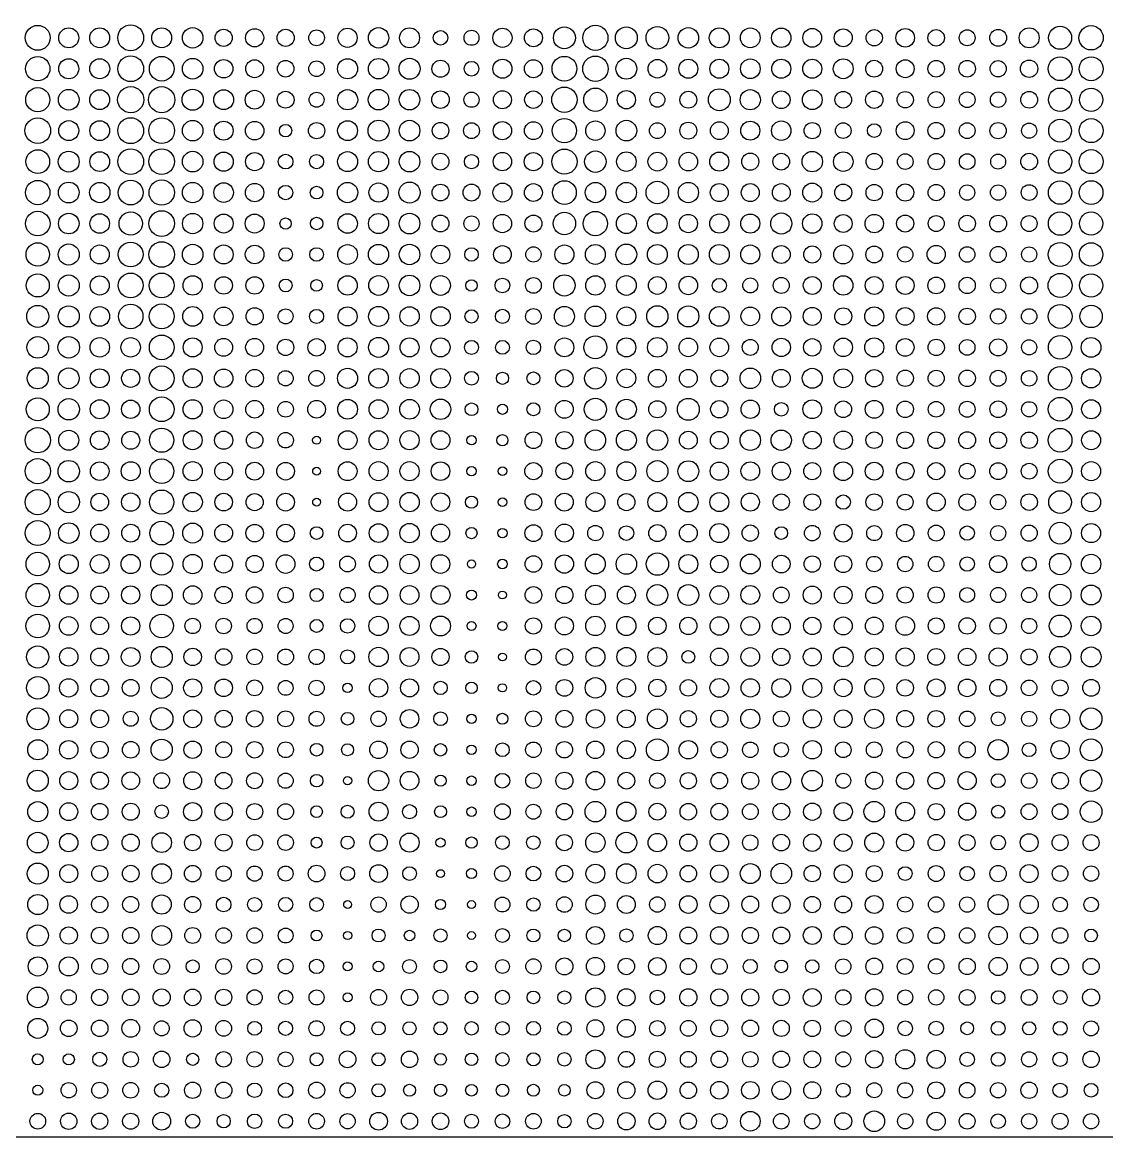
# Model space of a CAD drawing. Header units: millimetres. Extents: x 0 to 15650, y 0 to 8040.
# Drawn here: x 11710 to 13652, y 0 to 1996 of the extents above; entities that cross this region are included whole.
import ezdxf

# ---------------------------------------------------------------- set-up
doc = ezdxf.new("R2010")
doc.units = ezdxf.units.MM
doc.layers.add('Default', color=7, linetype='Continuous', true_color=0x000000)

msp = doc.modelspace()

# ---------------------------------------------------------------- linework, layer by layer
at = {"layer": 'Default', "color": 0}
msp.add_line((0, 0), (15650, 0), dxfattribs=at)
msp.add_lwpolyline([(0, 8040), (0, 0), (15650, 0), (15650, 8040)], close=True, dxfattribs=at)
for centre, radius in [((11737.5, 1968.4), 22.3), ((11793, 1968.4), 17.9), ((11848.5, 1968.4), 17.8), ((11904, 1968.4), 23.2), ((11959.5, 1968.4), 17.8), ((12015, 1968.4), 18.3), ((12070.5, 1968.4), 15.4), ((12126, 1968.4), 16.2), ((12181.5, 1968.4), 15.4), ((12237, 1968.4), 14.1), ((12292.5, 1968.4), 17.2), ((12348, 1968.4), 18.3), ((12403.5, 1968.4), 17.9), ((12459, 1968.4), 13), ((12514.5, 1968.4), 13.4), ((12569.9, 1968.4), 17.2), ((12625.4, 1968.4), 16.1), ((12680.9, 1968.4), 19.6), ((12736.4, 1968.4), 22.5), ((12791.9, 1968.4), 19.6), ((12847.4, 1968.4), 20.3), ((12902.9, 1968.4), 18.3), ((12958.4, 1968.4), 17.9), ((13013.9, 1968.4), 17.7), ((13069.4, 1968.4), 17.4), ((13124.9, 1968.4), 16.8), ((13180.4, 1968.4), 16.1), ((13235.9, 1968.4), 14.6), ((13291.4, 1968.4), 16.6), ((13346.9, 1968.4), 14.7), ((13402.4, 1968.4), 14.3), ((13457.9, 1968.4), 15.1), ((13513.4, 1968.4), 17.9), ((13568.9, 1968.4), 20.6), ((13624.4, 1968.4), 21.8), ((11737.5, 1913), 21.8), ((11793, 1913), 18), ((11848.5, 1913), 17.9), ((11904, 1913), 23.1), ((11959.5, 1913), 22.1), ((12015, 1913), 18.5), ((12070.5, 1913), 16.5), ((12126, 1913), 16), ((12181.5, 1913), 14.8), ((12237, 1913), 14.1), ((12292.5, 1913), 18), ((12348, 1913), 18.3), ((12403.5, 1913), 18.8), ((12459, 1913), 15.3), ((12514.5, 1913), 13.2), ((12569.9, 1913), 17.1), ((12625.4, 1913), 16.1), ((12680.9, 1913), 22.2), ((12736.4, 1913), 22.7), ((12791.9, 1913), 18.7), ((12847.4, 1913), 16.7), ((12902.9, 1913), 17), ((12958.4, 1913), 17), ((13013.9, 1913), 17.6), ((13069.4, 1913), 17.1), ((13124.9, 1913), 17), ((13180.4, 1913), 17.8), ((13235.9, 1913), 15.1), ((13291.4, 1913), 16), ((13346.9, 1913), 14.8), ((13402.4, 1913), 14.9), ((13457.9, 1913), 14.5), ((13513.4, 1913), 15.6), ((13568.9, 1913), 21.3), ((13624.4, 1913), 21.4), ((11737.5, 1857.5), 21.6), ((11904, 1857.5), 23.4), ((11959.5, 1857.5), 23.4), ((12015, 1857.5), 18.9), ((12680.9, 1857.5), 22.7), ((12736.4, 1857.5), 20.9), ((12958.4, 1857.5), 19.6), ((13568.9, 1857.5), 20.9), ((13624.4, 1857.5), 20.8), ((11793, 1857.5), 18.5), ((11848.5, 1857.5), 17.8), ((12070.5, 1857.5), 17.8), ((12126, 1857.5), 16.9), ((12181.5, 1857.5), 15.1), ((12237, 1857.5), 13.4), ((12292.5, 1857.5), 18.1), ((12348, 1857.5), 18.4), ((12403.5, 1857.5), 18.3), ((12459, 1857.5), 15.7), ((12514.5, 1857.5), 13.6), ((12569.9, 1857.5), 16.1), ((12625.4, 1857.5), 15.7), ((12791.9, 1857.5), 16.4), ((12847.4, 1857.5), 13.4), ((12902.9, 1857.5), 15.1), ((13013.9, 1857.5), 18.1), ((13069.4, 1857.5), 15.8), ((13124.9, 1857.5), 17.7), ((13180.4, 1857.5), 14.9), ((13235.9, 1857.5), 15.6), ((13291.4, 1857.5), 14.6), ((13346.9, 1857.5), 14.5), ((13402.4, 1857.5), 14.1), ((13457.9, 1857.5), 13.9), ((13513.4, 1857.5), 15), ((11737.5, 1802.1), 23), ((11793, 1802.1), 17.9), ((11848.5, 1802.1), 17.7), ((11904, 1802.1), 23.2), ((11959.5, 1802.1), 23.1), ((12015, 1802.1), 18.4), ((12070.5, 1802.1), 17), ((12126, 1802.1), 16.6), ((12237, 1802.1), 14.6), ((12292.5, 1802.1), 17.8), ((12348, 1802.1), 18.8), ((12403.5, 1802.1), 18.5), ((12459, 1802.1), 14.8), ((12569.9, 1802.1), 16.4), ((12625.4, 1802.1), 16), ((12680.9, 1802.1), 21.8), ((12736.4, 1802.1), 17.4), ((12791.9, 1802.1), 18.5), ((12902.9, 1802.1), 15.2), ((12958.4, 1802.1), 15.9), ((13013.9, 1802.1), 17), ((13069.4, 1802.1), 17.4), ((13124.9, 1802.1), 14.6), ((13291.4, 1802.1), 16), ((13346.9, 1802.1), 14.8), ((13457.9, 1802.1), 14.6), ((13568.9, 1802.1), 20.5), ((13624.4, 1802.1), 21.5), ((12181.5, 1802.1), 11.1), ((12514.5, 1802.1), 14.3), ((12847.4, 1802.1), 14.2), ((13180.4, 1802.1), 14), ((13235.9, 1802.1), 12.3), ((13402.4, 1802.1), 14.1), ((13513.4, 1802.1), 13.5), ((11737.5, 1746.6), 21.3), ((11793, 1746.6), 18.7), ((11848.5, 1746.6), 17.7), ((11904, 1746.6), 23.1), ((11959.5, 1746.6), 23), ((12015, 1746.6), 18.5), ((12070.5, 1746.6), 17.2), ((12126, 1746.6), 16.2), ((12181.5, 1746.6), 13.1), ((12237, 1746.6), 12.6), ((12292.5, 1746.6), 17.9), ((12348, 1746.6), 18.1), ((12403.5, 1746.6), 18.4), ((12459, 1746.6), 15.1), ((12514.5, 1746.6), 12.8), ((12569.9, 1746.6), 16.5), ((12625.4, 1746.6), 16.4), ((12680.9, 1746.6), 22.6), ((12736.4, 1746.6), 19.2), ((12791.9, 1746.6), 17.5), ((12847.4, 1746.6), 16.8), ((12902.9, 1746.6), 16.7), ((12958.4, 1746.6), 17.1), ((13013.9, 1746.6), 15.3), ((13069.4, 1746.6), 15), ((13124.9, 1746.6), 18.3), ((13180.4, 1746.6), 17.5), ((13235.9, 1746.6), 14.6), ((13291.4, 1746.6), 14), ((13346.9, 1746.6), 14.6), ((13402.4, 1746.6), 14), ((13457.9, 1746.6), 13.4), ((13513.4, 1746.6), 15), ((13568.9, 1746.6), 20.9), ((13624.4, 1746.6), 21.5), ((11737.5, 1691.2), 21.8), ((11793, 1691.2), 18.6), ((11848.5, 1691.2), 18.2), ((11904, 1691.2), 22.2), ((11959.5, 1691.2), 22.7), ((12015, 1691.2), 18.3), ((12070.5, 1691.2), 17.5), ((12126, 1691.2), 16.5), ((12181.5, 1691.2), 12.9), ((12237, 1691.2), 11.4), ((12292.5, 1691.2), 18.2), ((12348, 1691.2), 17.2), ((12403.5, 1691.2), 18.9), ((12459, 1691.2), 15), ((12514.5, 1691.2), 15.2), ((12569.9, 1691.2), 17), ((12625.4, 1691.2), 16), ((12680.9, 1691.2), 21.3), ((12736.4, 1691.2), 18.2), ((12791.9, 1691.2), 18.2), ((12847.4, 1691.2), 20.2), ((12902.9, 1691.2), 18.2), ((12958.4, 1691.2), 16.1), ((13013.9, 1691.2), 16.1), ((13069.4, 1691.2), 16), ((13124.9, 1691.2), 17), ((13180.4, 1691.2), 15.1), ((13235.9, 1691.2), 14.7), ((13291.4, 1691.2), 15.4), ((13346.9, 1691.2), 14.6), ((13402.4, 1691.2), 13.7), ((13457.9, 1691.2), 13.7), ((13513.4, 1691.2), 14.1), ((13568.9, 1691.2), 21), ((13624.4, 1691.2), 21.3), ((11737.5, 1635.7), 22), ((11959.5, 1635.7), 23), ((12736.4, 1635.7), 21.8), ((11793, 1635.7), 18.4), ((11848.5, 1635.7), 17.5), ((11904, 1635.7), 20.9), ((12015, 1635.7), 18.2), ((12070.5, 1635.7), 17), ((12126, 1635.7), 17), ((12181.5, 1635.7), 10.1), ((12237, 1635.7), 11.2), ((12292.5, 1635.7), 17.5), ((12348, 1635.7), 18), ((12403.5, 1635.7), 18.5), ((12459, 1635.7), 15.1), ((12514.5, 1635.7), 13.6), ((12569.9, 1635.7), 16.4), ((12625.4, 1635.7), 15.2), ((12680.9, 1635.7), 20.1), ((12791.9, 1635.7), 17.9), ((12847.4, 1635.7), 17.5), ((12902.9, 1635.7), 16.4), ((12958.4, 1635.7), 17.2), ((13013.9, 1635.7), 17.1), ((13069.4, 1635.7), 18.9), ((13124.9, 1635.7), 17.4), ((13180.4, 1635.7), 16), ((13235.9, 1635.7), 16.5), ((13291.4, 1635.7), 15.3), ((13346.9, 1635.7), 14.3), ((13402.4, 1635.7), 14.8), ((13457.9, 1635.7), 15), ((13513.4, 1635.7), 14.3), ((13568.9, 1635.7), 21), ((13624.4, 1635.7), 20.8), ((11737.5, 1580.3), 21), ((11793, 1580.3), 18.9), ((11848.5, 1580.3), 17), ((11904, 1580.3), 22.2), ((11959.5, 1580.3), 22.9), ((12015, 1580.3), 18.3), ((12070.5, 1580.3), 17), ((12292.5, 1580.3), 17.7), ((12348, 1580.3), 18.1), ((12403.5, 1580.3), 18.4), ((12680.9, 1580.3), 17), ((12736.4, 1580.3), 17.8), ((12791.9, 1580.3), 18.6), ((12847.4, 1580.3), 17.8), ((12902.9, 1580.3), 17.9), ((12958.4, 1580.3), 17.8), ((13013.9, 1580.3), 17), ((13180.4, 1580.3), 17), ((13568.9, 1580.3), 21.5), ((13624.4, 1580.3), 21), ((12126, 1580.3), 16.7), ((12181.5, 1580.3), 12.2), ((12237, 1580.3), 12.2), ((12459, 1580.3), 16.5), ((12514.5, 1580.3), 12.2), ((12569.9, 1580.3), 15.8), ((12625.4, 1580.3), 13.7), ((13069.4, 1580.3), 16), ((13124.9, 1580.3), 15.3), ((13235.9, 1580.3), 15), ((13291.4, 1580.3), 13.7), ((13346.9, 1580.3), 16.2), ((13402.4, 1580.3), 13.9), ((13457.9, 1580.3), 14.4), ((13513.4, 1580.3), 13.5), ((11737.5, 1524.8), 20.6), ((11793, 1524.8), 18.9), ((11848.5, 1524.8), 17.1), ((11904, 1524.8), 22.2), ((11959.5, 1524.8), 22.2), ((12015, 1524.8), 17.3), ((12070.5, 1524.8), 15.6), ((12126, 1524.8), 15.6), ((12292.5, 1524.8), 17.4), ((12348, 1524.8), 17.7), ((12403.5, 1524.8), 18.4), ((12459, 1524.8), 17.7), ((12569.9, 1524.8), 13.2), ((12625.4, 1524.8), 14.1), ((12680.9, 1524.8), 19.1), ((12736.4, 1524.8), 17.4), ((12791.9, 1524.8), 17.7), ((12847.4, 1524.8), 15.9), ((12902.9, 1524.8), 16.5), ((12958.4, 1524.8), 12.6), ((13013.9, 1524.8), 13.4), ((13069.4, 1524.8), 14.3), ((13124.9, 1524.8), 16), ((13180.4, 1524.8), 17.4), ((13235.9, 1524.8), 16), ((13291.4, 1524.8), 16), ((13346.9, 1524.8), 14.9), ((13402.4, 1524.8), 14.6), ((13457.9, 1524.8), 13.6), ((13513.4, 1524.8), 15.2), ((13568.9, 1524.8), 21.6), ((13624.4, 1524.8), 20.8), ((12181.5, 1524.8), 11.5), ((12237, 1524.8), 10.5), ((12514.5, 1524.8), 10.3), ((11737.5, 1469.4), 19.8), ((11793, 1469.4), 18.9), ((11848.5, 1469.4), 17.6), ((11904, 1469.4), 22), ((11959.5, 1469.4), 22.3), ((12015, 1469.4), 17.7), ((12070.5, 1469.4), 16.8), ((12126, 1469.4), 15.4), ((12181.5, 1469.4), 13.4), ((12237, 1469.4), 12.6), ((12292.5, 1469.4), 17.1), ((12348, 1469.4), 17.9), ((12403.5, 1469.4), 17.3), ((12459, 1469.4), 17.4), ((12514.5, 1469.4), 11.9), ((12569.9, 1469.4), 12.7), ((12625.4, 1469.4), 14), ((12680.9, 1469.4), 18), ((12736.4, 1469.4), 18.4), ((12791.9, 1469.4), 16.9), ((12847.4, 1469.4), 19), ((12902.9, 1469.4), 18.9), ((12958.4, 1469.4), 17.7), ((13013.9, 1469.4), 16.7), ((13069.4, 1469.4), 17), ((13124.9, 1469.4), 16.2), ((13180.4, 1469.4), 15.3), ((13235.9, 1469.4), 17.1), ((13291.4, 1469.4), 15.9), ((13346.9, 1469.4), 15.5), ((13402.4, 1469.4), 14.7), ((13457.9, 1469.4), 13.8), ((13513.4, 1469.4), 13.8), ((13568.9, 1469.4), 21.4), ((13624.4, 1469.4), 20.1), ((11737.5, 1413.9), 19.4), ((11793, 1413.9), 19.3), ((11848.5, 1413.9), 17.4), ((11904, 1413.9), 17.4), ((11959.5, 1413.9), 22.1), ((12015, 1413.9), 17), ((12070.5, 1413.9), 16), ((12126, 1413.9), 16.1), ((12181.5, 1413.9), 14.7), ((12237, 1413.9), 15.6), ((12292.5, 1413.9), 17.1), ((12348, 1413.9), 17.9), ((12403.5, 1413.9), 17), ((12459, 1413.9), 17.1), ((12514.5, 1413.9), 12.6), ((12569.9, 1413.9), 12.4), ((12625.4, 1413.9), 12.9), ((12680.9, 1413.9), 16.9), ((12736.4, 1413.9), 20.5), ((12791.9, 1413.9), 17), ((12847.4, 1413.9), 17.6), ((12902.9, 1413.9), 16.7), ((12958.4, 1413.9), 16.7), ((13013.9, 1413.9), 14.3), ((13069.4, 1413.9), 16.4), ((13124.9, 1413.9), 15.6), ((13180.4, 1413.9), 16.6), ((13235.9, 1413.9), 17.1), ((13291.4, 1413.9), 15.8), ((13346.9, 1413.9), 14.6), ((13402.4, 1413.9), 14), ((13457.9, 1413.9), 15.3), ((13513.4, 1413.9), 13.5), ((13568.9, 1413.9), 21), ((13624.4, 1413.9), 17.7), ((11737.5, 1358.5), 18.9), ((11959.5, 1358.5), 22.2), ((12736.4, 1358.5), 19.3), ((13568.9, 1358.5), 21.1), ((11793, 1358.5), 18.6), ((11848.5, 1358.5), 17), ((11904, 1358.5), 16.2), ((12015, 1358.5), 17.1), ((12070.5, 1358.5), 16.5), ((12126, 1358.5), 15.9), ((12181.5, 1358.5), 13.6), ((12237, 1358.5), 14.1), ((12292.5, 1358.5), 18), ((12348, 1358.5), 17.5), ((12403.5, 1358.5), 17.4), ((12459, 1358.5), 17.6), ((12514.5, 1358.5), 12.3), ((12569.9, 1358.5), 10.9), ((12625.4, 1358.5), 11.6), ((12680.9, 1358.5), 15.7), ((12791.9, 1358.5), 16.8), ((12847.4, 1358.5), 16), ((12902.9, 1358.5), 16), ((12958.4, 1358.5), 15), ((13013.9, 1358.5), 18.4), ((13069.4, 1358.5), 16), ((13124.9, 1358.5), 17.9), ((13180.4, 1358.5), 16.8), ((13235.9, 1358.5), 15.5), ((13291.4, 1358.5), 14.6), ((13346.9, 1358.5), 14.4), ((13402.4, 1358.5), 14.7), ((13457.9, 1358.5), 14.3), ((13513.4, 1358.5), 13.9), ((13624.4, 1358.5), 17.2), ((11737.5, 1303), 20.6), ((11793, 1303), 19.1), ((11848.5, 1303), 17), ((11904, 1303), 16.4), ((11959.5, 1303), 22.1), ((12015, 1303), 17.2), ((12070.5, 1303), 16.7), ((12126, 1303), 15.8), ((12237, 1303), 15.8), ((12292.5, 1303), 17.7), ((12348, 1303), 17), ((12403.5, 1303), 17.6), ((12459, 1303), 18.3), ((12680.9, 1303), 16), ((12736.4, 1303), 19.9), ((12791.9, 1303), 18), ((12847.4, 1303), 15.3), ((12902.9, 1303), 19.6), ((12958.4, 1303), 15.5), ((13013.9, 1303), 16.5), ((13124.9, 1303), 16.8), ((13180.4, 1303), 14.9), ((13235.9, 1303), 16), ((13291.4, 1303), 14.8), ((13457.9, 1303), 14.9), ((13568.9, 1303), 21.3), ((13624.4, 1303), 17), ((12181.5, 1303), 14.1), ((12514.5, 1303), 11.4), ((12569.9, 1303), 9.12), ((12625.4, 1303), 11.7), ((13069.4, 1303), 12.2), ((13346.9, 1303), 14.1), ((13402.4, 1303), 14.3), ((13513.4, 1303), 13.6), ((11737.5, 1247.6), 22.7), ((11793, 1247.6), 17.9), ((11848.5, 1247.6), 16.7), ((11904, 1247.6), 16.1), ((11959.5, 1247.6), 21.7), ((12015, 1247.6), 17), ((12070.5, 1247.6), 16.3), ((12126, 1247.6), 14.8), ((12181.5, 1247.6), 13.9), ((12292.5, 1247.6), 16.9), ((12348, 1247.6), 17), ((12403.5, 1247.6), 17.2), ((12459, 1247.6), 16.9), ((12625.4, 1247.6), 15), ((12680.9, 1247.6), 15.6), ((12736.4, 1247.6), 18.4), ((12791.9, 1247.6), 17.9), ((12847.4, 1247.6), 18.5), ((12902.9, 1247.6), 16), ((12958.4, 1247.6), 15.9), ((13013.9, 1247.6), 18.3), ((13069.4, 1247.6), 18.2), ((13124.9, 1247.6), 16), ((13180.4, 1247.6), 16.4), ((13235.9, 1247.6), 14.8), ((13291.4, 1247.6), 14.9), ((13346.9, 1247.6), 14.9), ((13402.4, 1247.6), 15.2), ((13457.9, 1247.6), 15), ((13513.4, 1247.6), 14.7), ((13568.9, 1247.6), 21.2), ((13624.4, 1247.6), 17), ((12237, 1247.6), 7.14), ((12514.5, 1247.6), 8.41), ((12569.9, 1247.6), 9.96), ((11737.5, 1192.1), 22.6), ((11793, 1192.1), 19.2), ((11848.5, 1192.1), 16.7), ((11904, 1192.1), 17), ((11959.5, 1192.1), 21.9), ((12015, 1192.1), 17.2), ((12070.5, 1192.1), 16), ((12126, 1192.1), 16), ((12181.5, 1192.1), 15.8), ((12237, 1192.1), 7), ((12292.5, 1192.1), 16.9), ((12348, 1192.1), 17.1), ((12403.5, 1192.1), 17.2), ((12459, 1192.1), 16.7), ((12514.5, 1192.1), 8.55), ((12569.9, 1192.1), 7.85), ((12625.4, 1192.1), 15.4), ((12680.9, 1192.1), 15.1), ((12736.4, 1192.1), 17.2), ((12791.9, 1192.1), 17), ((12847.4, 1192.1), 18.9), ((12902.9, 1192.1), 18.6), ((12958.4, 1192.1), 16.3), ((13013.9, 1192.1), 16.7), ((13069.4, 1192.1), 16.3), ((13124.9, 1192.1), 15.3), ((13180.4, 1192.1), 16.8), ((13235.9, 1192.1), 16), ((13291.4, 1192.1), 15.8), ((13346.9, 1192.1), 15.3), ((13402.4, 1192.1), 14.1), ((13457.9, 1192.1), 15.1), ((13513.4, 1192.1), 14.1), ((13568.9, 1192.1), 21.3), ((13624.4, 1192.1), 17.1), ((11737.5, 1136.7), 22.5), ((11959.5, 1136.7), 21.7), ((11793, 1136.7), 19), ((11848.5, 1136.7), 15.8), ((11904, 1136.7), 16.4), ((12015, 1136.7), 17.4), ((12070.5, 1136.7), 15.8), ((12126, 1136.7), 15.3), ((12181.5, 1136.7), 15.9), ((12237, 1136.7), 7), ((12292.5, 1136.7), 16.2), ((12348, 1136.7), 16.9), ((12403.5, 1136.7), 17.4), ((12459, 1136.7), 16.5), ((12514.5, 1136.7), 10.8), ((12569.9, 1136.7), 7.78), ((12625.4, 1136.7), 14.9), ((12680.9, 1136.7), 16), ((12736.4, 1136.7), 17), ((12791.9, 1136.7), 15.3), ((12847.4, 1136.7), 17), ((12902.9, 1136.7), 17.5), ((12958.4, 1136.7), 17), ((13013.9, 1136.7), 16.2), ((13069.4, 1136.7), 14.6), ((13124.9, 1136.7), 14.8), ((13180.4, 1136.7), 12.9), ((13235.9, 1136.7), 14.8), ((13291.4, 1136.7), 14.2), ((13346.9, 1136.7), 16.2), ((13402.4, 1136.7), 14.8), ((13457.9, 1136.7), 13.7), ((13513.4, 1136.7), 14.8), ((13568.9, 1136.7), 20.4), ((13624.4, 1136.7), 17.1), ((11737.5, 1081.2), 22.3), ((11793, 1081.2), 18.4), ((11959.5, 1081.2), 21.2), ((12015, 1081.2), 17.9), ((12348, 1081.2), 16.7), ((12403.5, 1081.2), 17.3), ((12958.4, 1081.2), 17.1), ((13568.9, 1081.2), 19.6), ((13624.4, 1081.2), 17.1), ((11848.5, 1081.2), 16.1), ((11904, 1081.2), 16), ((12070.5, 1081.2), 15.9), ((12126, 1081.2), 15.7), ((12181.5, 1081.2), 15.8), ((12237, 1081.2), 11.4), ((12292.5, 1081.2), 15.8), ((12459, 1081.2), 16.2), ((12514.5, 1081.2), 9.96), ((12569.9, 1081.2), 8.48), ((12625.4, 1081.2), 15.1), ((12680.9, 1081.2), 16.2), ((12736.4, 1081.2), 13.8), ((12791.9, 1081.2), 13.1), ((12847.4, 1081.2), 15.3), ((12902.9, 1081.2), 15.9), ((13013.9, 1081.2), 14.6), ((13069.4, 1081.2), 11.4), ((13124.9, 1081.2), 13.9), ((13180.4, 1081.2), 16), ((13235.9, 1081.2), 13.5), ((13291.4, 1081.2), 15.6), ((13346.9, 1081.2), 14.3), ((13402.4, 1081.2), 12.9), ((13457.9, 1081.2), 13.6), ((13513.4, 1081.2), 14.5), ((11737.5, 1025.8), 21), ((11793, 1025.8), 17.1), ((11848.5, 1025.8), 16.9), ((11904, 1025.8), 17.2), ((11959.5, 1025.8), 19.7), ((12015, 1025.8), 17.3), ((12070.5, 1025.8), 16.1), ((12126, 1025.8), 15.4), ((12181.5, 1025.8), 16.7), ((12237, 1025.8), 12.5), ((12292.5, 1025.8), 14.1), ((12348, 1025.8), 16.3), ((12403.5, 1025.8), 17.4), ((12459, 1025.8), 16.7), ((12625.4, 1025.8), 14.8), ((12680.9, 1025.8), 16.4), ((12736.4, 1025.8), 17.8), ((12791.9, 1025.8), 18.3), ((12847.4, 1025.8), 20.1), ((12902.9, 1025.8), 17), ((12958.4, 1025.8), 15.6), ((13013.9, 1025.8), 17.8), ((13069.4, 1025.8), 15.8), ((13124.9, 1025.8), 14.6), ((13180.4, 1025.8), 15.3), ((13235.9, 1025.8), 13.8), ((13291.4, 1025.8), 13.7), ((13346.9, 1025.8), 13.8), ((13402.4, 1025.8), 12.9), ((13457.9, 1025.8), 15.3), ((13513.4, 1025.8), 12.9), ((13568.9, 1025.8), 19.1), ((13624.4, 1025.8), 17.4), ((12514.5, 1025.8), 7.28), ((12569.9, 1025.8), 8.62), ((11737.5, 970.3), 20.9), ((11793, 970.3), 16.5), ((11848.5, 970.3), 15.9), ((11904, 970.3), 16.3), ((11959.5, 970.3), 18.9), ((12015, 970.3), 16.6), ((12070.5, 970.3), 15.5), ((12126, 970.3), 14.9), ((12181.5, 970.3), 13.8), ((12237, 970.3), 11.8), ((12292.5, 970.3), 13.6), ((12348, 970.3), 16.5), ((12403.5, 970.3), 16.8), ((12459, 970.3), 17), ((12514.5, 970.3), 8.98), ((12625.4, 970.3), 15), ((12680.9, 970.3), 15.4), ((12736.4, 970.3), 17.6), ((12791.9, 970.3), 16.1), ((12847.4, 970.3), 18.6), ((12902.9, 970.3), 18.7), ((12958.4, 970.3), 16.7), ((13013.9, 970.3), 16.9), ((13069.4, 970.3), 14.1), ((13124.9, 970.3), 16.1), ((13180.4, 970.3), 15.8), ((13235.9, 970.3), 15.3), ((13291.4, 970.3), 14.5), ((13346.9, 970.3), 14.5), ((13402.4, 970.3), 13.3), ((13457.9, 970.3), 13.5), ((13513.4, 970.3), 13.5), ((13568.9, 970.3), 19.3), ((13624.4, 970.3), 17.8), ((12569.9, 970.3), 7.07), ((11737.5, 914.9), 21.1), ((11793, 914.9), 16.7), ((11848.5, 914.9), 15.8), ((11904, 914.9), 16.3), ((11959.5, 914.9), 21), ((12015, 914.9), 13.8), ((12070.5, 914.9), 13.9), ((12126, 914.9), 13.6), ((12181.5, 914.9), 13.5), ((12237, 914.9), 11.6), ((12292.5, 914.9), 12.9), ((12348, 914.9), 17.3), ((12403.5, 914.9), 17.1), ((12459, 914.9), 17.8), ((12514.5, 914.9), 8.06), ((12569.9, 914.9), 8.06), ((12625.4, 914.9), 14.5), ((12680.9, 914.9), 16.1), ((12736.4, 914.9), 17.4), ((12791.9, 914.9), 17.2), ((12847.4, 914.9), 15.6), ((12902.9, 914.9), 15.5), ((12958.4, 914.9), 16.6), ((13013.9, 914.9), 16.7), ((13069.4, 914.9), 16.2), ((13124.9, 914.9), 15.5), ((13180.4, 914.9), 16.1), ((13235.9, 914.9), 15.8), ((13291.4, 914.9), 16.7), ((13346.9, 914.9), 14.3), ((13402.4, 914.9), 14.7), ((13457.9, 914.9), 14.6), ((13513.4, 914.9), 13.6), ((13568.9, 914.9), 19.6), ((13624.4, 914.9), 17.5), ((11737.5, 859.4), 19.9), ((13568.9, 859.4), 18.9), ((11793, 859.4), 16.5), ((11848.5, 859.4), 16), ((11904, 859.4), 16.9), ((11959.5, 859.4), 18.9), ((12015, 859.4), 15.6), ((12070.5, 859.4), 14.8), ((12126, 859.4), 14), ((12181.5, 859.4), 14.2), ((12237, 859.4), 13.8), ((12292.5, 859.4), 12.5), ((12348, 859.4), 17.3), ((12403.5, 859.4), 16.9), ((12459, 859.4), 15.4), ((12514.5, 859.4), 11.2), ((12569.9, 859.4), 7), ((12625.4, 859.4), 14.2), ((12680.9, 859.4), 14.9), ((12736.4, 859.4), 17), ((12791.9, 859.4), 17), ((12847.4, 859.4), 16.9), ((12902.9, 859.4), 11.4), ((12958.4, 859.4), 15.8), ((13013.9, 859.4), 16.7), ((13069.4, 859.4), 15.5), ((13124.9, 859.4), 16), ((13180.4, 859.4), 17.7), ((13235.9, 859.4), 16.2), ((13291.4, 859.4), 16.3), ((13346.9, 859.4), 15), ((13402.4, 859.4), 15.6), ((13457.9, 859.4), 16.3), ((13513.4, 859.4), 14.3), ((13624.4, 859.4), 17.8), ((11737.5, 804), 20.1), ((11793, 804), 16.4), ((11848.5, 804), 16), ((11904, 804), 15), ((11959.5, 804), 18.9), ((12015, 804), 16.2), ((12070.5, 804), 15.7), ((12348, 804), 16.5), ((12403.5, 804), 16.1), ((12680.9, 804), 14.9), ((12736.4, 804), 18.3), ((12791.9, 804), 16.5), ((12847.4, 804), 15.5), ((12902.9, 804), 14.8), ((12958.4, 804), 16.8), ((13013.9, 804), 16.4), ((13069.4, 804), 16.8), ((13124.9, 804), 17), ((13180.4, 804), 15.8), ((13235.9, 804), 17), ((13291.4, 804), 14.8), ((13346.9, 804), 15.9), ((13402.4, 804), 15.8), ((13457.9, 804), 15), ((13624.4, 804), 15), ((12126, 804), 14.1), ((12181.5, 804), 13.3), ((12237, 804), 13.7), ((12292.5, 804), 8.48), ((12459, 804), 12), ((12514.5, 804), 10.2), ((12569.9, 804), 7.35), ((12625.4, 804), 13), ((13513.4, 804), 14), ((13568.9, 804), 14.3), ((11737.5, 748.6), 19.6), ((11793, 748.6), 16.2), ((11848.5, 748.6), 15.9), ((11904, 748.6), 13.4), ((11959.5, 748.6), 20.1), ((12015, 748.6), 16), ((12070.5, 748.6), 15.3), ((12126, 748.6), 14.8), ((12181.5, 748.6), 14.2), ((12237, 748.6), 13.5), ((12292.5, 748.6), 11.3), ((12348, 748.6), 13.8), ((12403.5, 748.6), 16.6), ((12459, 748.6), 12.2), ((12625.4, 748.6), 14.2), ((12680.9, 748.6), 15.2), ((12736.4, 748.6), 16.5), ((12791.9, 748.6), 16), ((12847.4, 748.6), 17.7), ((12902.9, 748.6), 14.6), ((12958.4, 748.6), 15.4), ((13013.9, 748.6), 17.1), ((13069.4, 748.6), 14.2), ((13124.9, 748.6), 16.3), ((13180.4, 748.6), 15.8), ((13235.9, 748.6), 17.2), ((13291.4, 748.6), 15), ((13346.9, 748.6), 14.8), ((13402.4, 748.6), 13.9), ((13457.9, 748.6), 12.5), ((13513.4, 748.6), 13.6), ((13568.9, 748.6), 17.1), ((13624.4, 748.6), 19.5), ((12514.5, 748.6), 8.2), ((12569.9, 748.6), 9.82), ((11737.5, 693.1), 18), ((11793, 693.1), 16.5), ((11848.5, 693.1), 15.4), ((11904, 693.1), 14.9), ((11959.5, 693.1), 19), ((12015, 693.1), 15.6), ((12070.5, 693.1), 14.3), ((12126, 693.1), 14.8), ((12181.5, 693.1), 14.1), ((12237, 693.1), 11.3), ((12292.5, 693.1), 10.8), ((12348, 693.1), 15.7), ((12403.5, 693.1), 15.5), ((12459, 693.1), 11.2), ((12514.5, 693.1), 8.55), ((12569.9, 693.1), 12.2), ((12625.4, 693.1), 13.9), ((12680.9, 693.1), 14.7), ((12736.4, 693.1), 15.7), ((12791.9, 693.1), 16.1), ((12847.4, 693.1), 19.6), ((12902.9, 693.1), 16.5), ((12958.4, 693.1), 14.6), ((13013.9, 693.1), 13.9), ((13069.4, 693.1), 13), ((13124.9, 693.1), 16.5), ((13180.4, 693.1), 14.1), ((13235.9, 693.1), 14.1), ((13291.4, 693.1), 14.6), ((13346.9, 693.1), 14.6), ((13402.4, 693.1), 14.6), ((13457.9, 693.1), 18.2), ((13513.4, 693.1), 12.2), ((13568.9, 693.1), 16.4), ((13624.4, 693.1), 19.6), ((11737.5, 637.7), 18.9), ((11793, 637.7), 16.2), ((11848.5, 637.7), 15.5), ((11904, 637.7), 15.8), ((11959.5, 637.7), 14.2), ((12015, 637.7), 16.1), ((12070.5, 637.7), 14.9), ((12126, 637.7), 14.3), ((12181.5, 637.7), 13.6), ((12237, 637.7), 11.2), ((12292.5, 637.7), 7.49), ((12348, 637.7), 18.2), ((12403.5, 637.7), 16.7), ((12459, 637.7), 10), ((12514.5, 637.7), 8.48), ((12569.9, 637.7), 13.2), ((12625.4, 637.7), 13.8), ((12680.9, 637.7), 15.3), ((12736.4, 637.7), 16.6), ((12791.9, 637.7), 15), ((12847.4, 637.7), 13.8), ((12902.9, 637.7), 14.6), ((12958.4, 637.7), 14.7), ((13013.9, 637.7), 15.3), ((13069.4, 637.7), 16.6), ((13124.9, 637.7), 18.4), ((13180.4, 637.7), 13.4), ((13235.9, 637.7), 15.4), ((13291.4, 637.7), 15.3), ((13346.9, 637.7), 14.8), ((13402.4, 637.7), 16.2), ((13457.9, 637.7), 12.4), ((13513.4, 637.7), 13.8), ((13568.9, 637.7), 14.9), ((13624.4, 637.7), 19.2), ((11737.5, 582.2), 18), ((12348, 582.2), 17), ((12736.4, 582.2), 18.4), ((12791.9, 582.2), 17.2), ((13235.9, 582.2), 18.4), ((13291.4, 582.2), 16.9), ((13624.4, 582.2), 19.4), ((11793, 582.2), 16), ((11848.5, 582.2), 14.8), ((11904, 582.2), 15.2), ((11959.5, 582.2), 12.1), ((12015, 582.2), 16.4), ((12070.5, 582.2), 15.7), ((12126, 582.2), 14.5), ((12181.5, 582.2), 14.2), ((12237, 582.2), 10.5), ((12292.5, 582.2), 11.7), ((12403.5, 582.2), 12.7), ((12459, 582.2), 10.7), ((12514.5, 582.2), 8.41), ((12569.9, 582.2), 14.1), ((12625.4, 582.2), 13.4), ((12680.9, 582.2), 14.7), ((12847.4, 582.2), 15), ((12902.9, 582.2), 14.9), ((12958.4, 582.2), 15), ((13013.9, 582.2), 14.1), ((13069.4, 582.2), 15.1), ((13124.9, 582.2), 15.5), ((13180.4, 582.2), 16.3), ((13346.9, 582.2), 14.6), ((13402.4, 582.2), 15.3), ((13457.9, 582.2), 11.7), ((13513.4, 582.2), 14.3), ((13568.9, 582.2), 14.1), ((11737.5, 526.8), 18.6), ((11793, 526.8), 16.4), ((11848.5, 526.8), 14.6), ((11904, 526.8), 15.4), ((11959.5, 526.8), 17.6), ((12015, 526.8), 14.6), ((12070.5, 526.8), 15.1), ((12126, 526.8), 14.1), ((12181.5, 526.8), 14), ((12348, 526.8), 15.5), ((12403.5, 526.8), 17.1), ((12569.9, 526.8), 12.3), ((12680.9, 526.8), 14.5), ((12736.4, 526.8), 17.4), ((12791.9, 526.8), 18.6), ((12847.4, 526.8), 16.5), ((12902.9, 526.8), 15.4), ((12958.4, 526.8), 16.5), ((13013.9, 526.8), 13.8), ((13069.4, 526.8), 14.9), ((13124.9, 526.8), 15.7), ((13180.4, 526.8), 15.7), ((13235.9, 526.8), 17), ((13291.4, 526.8), 15.3), ((13346.9, 526.8), 14.6), ((13402.4, 526.8), 14.3), ((13457.9, 526.8), 13.2), ((13513.4, 526.8), 16), ((13568.9, 526.8), 14.3), ((13624.4, 526.8), 14.3), ((12237, 526.8), 9.75), ((12292.5, 526.8), 11.7), ((12459, 526.8), 8.27), ((12514.5, 526.8), 10.2), ((12625.4, 526.8), 12.1), ((11737.5, 471.3), 18.9), ((11793, 471.3), 16.2), ((11848.5, 471.3), 14.3), ((11904, 471.3), 14.9), ((11959.5, 471.3), 17.6), ((12015, 471.3), 14.8), ((12070.5, 471.3), 13.7), ((12126, 471.3), 13.6), ((12181.5, 471.3), 13.5), ((12237, 471.3), 15), ((12292.5, 471.3), 12.6), ((12348, 471.3), 15.9), ((12403.5, 471.3), 12.3), ((12514.5, 471.3), 9.05), ((12569.9, 471.3), 14), ((12625.4, 471.3), 13.2), ((12680.9, 471.3), 14.9), ((12736.4, 471.3), 16.9), ((12791.9, 471.3), 17.6), ((12847.4, 471.3), 16.7), ((12902.9, 471.3), 14.8), ((12958.4, 471.3), 15.7), ((13013.9, 471.3), 17.9), ((13069.4, 471.3), 18.4), ((13124.9, 471.3), 14.6), ((13180.4, 471.3), 16.2), ((13235.9, 471.3), 14.3), ((13291.4, 471.3), 12.4), ((13346.9, 471.3), 14.3), ((13402.4, 471.3), 12.9), ((13457.9, 471.3), 14.6), ((13513.4, 471.3), 16.2), ((13568.9, 471.3), 14), ((13624.4, 471.3), 13.7), ((12459, 471.3), 7), ((11737.5, 415.9), 18), ((11793, 415.9), 15.7), ((11848.5, 415.9), 14.7), ((11904, 415.9), 14.4), ((11959.5, 415.9), 17.2), ((12015, 415.9), 14.6), ((12070.5, 415.9), 13.1), ((12126, 415.9), 12.6), ((12181.5, 415.9), 12.7), ((12237, 415.9), 12.3), ((12292.5, 415.9), 7), ((12348, 415.9), 13.7), ((12403.5, 415.9), 15.5), ((12459, 415.9), 8.98), ((12514.5, 415.9), 7.14), ((12569.9, 415.9), 13.3), ((12625.4, 415.9), 12), ((12680.9, 415.9), 13.9), ((12736.4, 415.9), 17), ((12791.9, 415.9), 16), ((12847.4, 415.9), 13.8), ((12902.9, 415.9), 15.8), ((12958.4, 415.9), 16.7), ((13013.9, 415.9), 15), ((13069.4, 415.9), 15.9), ((13124.9, 415.9), 14.6), ((13180.4, 415.9), 15), ((13235.9, 415.9), 16), ((13291.4, 415.9), 13.6), ((13346.9, 415.9), 13.8), ((13402.4, 415.9), 13.7), ((13457.9, 415.9), 18), ((13513.4, 415.9), 16.3), ((13568.9, 415.9), 13.1), ((13624.4, 415.9), 13.1), ((11737.5, 360.4), 19.1), ((11793, 360.4), 15.5), ((11848.5, 360.4), 14.9), ((11904, 360.4), 14.6), ((11959.5, 360.4), 17.7), ((12015, 360.4), 14.2), ((12070.5, 360.4), 13.9), ((12126, 360.4), 13.8), ((12181.5, 360.4), 13.3), ((12237, 360.4), 9.82), ((12292.5, 360.4), 7.35), ((12348, 360.4), 11.6), ((12403.5, 360.4), 9.4), ((12459, 360.4), 11.7), ((12514.5, 360.4), 7), ((12569.9, 360.4), 12.4), ((12625.4, 360.4), 11.6), ((12680.9, 360.4), 11.2), ((12736.4, 360.4), 16.1), ((12791.9, 360.4), 11.9), ((12847.4, 360.4), 16.2), ((12902.9, 360.4), 15), ((12958.4, 360.4), 15.8), ((13013.9, 360.4), 14.5), ((13069.4, 360.4), 15.1), ((13124.9, 360.4), 16), ((13180.4, 360.4), 16.2), ((13235.9, 360.4), 15.7), ((13291.4, 360.4), 14.2), ((13346.9, 360.4), 14.6), ((13402.4, 360.4), 13.8), ((13457.9, 360.4), 16.4), ((13513.4, 360.4), 15.5), ((13568.9, 360.4), 14), ((13624.4, 360.4), 11.4), ((11737.5, 305), 17.2), ((11793, 305), 17.1), ((11904, 305), 14.5), ((12680.9, 305), 15.3), ((12736.4, 305), 16.2), ((12791.9, 305), 14.8), ((12847.4, 305), 15.8), ((12902.9, 305), 14.5), ((13235.9, 305), 15), ((13402.4, 305), 14.6), ((13457.9, 305), 16.3), ((13513.4, 305), 15.7), ((13568.9, 305), 15.2), ((13624.4, 305), 14.5), ((11848.5, 305), 14.3), ((11959.5, 305), 14.2), ((12015, 305), 11.7), ((12070.5, 305), 14), ((12126, 305), 13.4), ((12181.5, 305), 13.4), ((12237, 305), 12.9), ((12292.5, 305), 7.99), ((12348, 305), 9.54), ((12403.5, 305), 12.5), ((12459, 305), 11.4), ((12514.5, 305), 9.4), ((12569.9, 305), 12.5), ((12625.4, 305), 13.7), ((12958.4, 305), 14.1), ((13013.9, 305), 12.6), ((13069.4, 305), 11.3), ((13124.9, 305), 11.9), ((13180.4, 305), 13.6), ((13291.4, 305), 14.2), ((13346.9, 305), 13.8), ((11737.5, 249.5), 18.5), ((11793, 249.5), 13.6), ((11848.5, 249.5), 14.5), ((11904, 249.5), 14.9), ((11959.5, 249.5), 15.3), ((12015, 249.5), 14.9), ((12070.5, 249.5), 14.6), ((12126, 249.5), 13.6), ((12181.5, 249.5), 12.7), ((12237, 249.5), 13.5), ((12348, 249.5), 14.3), ((12403.5, 249.5), 14.6), ((12459, 249.5), 13.3), ((12514.5, 249.5), 11.2), ((12569.9, 249.5), 12.7), ((12625.4, 249.5), 11.3), ((12680.9, 249.5), 11.8), ((12736.4, 249.5), 17.2), ((12791.9, 249.5), 15.6), ((12847.4, 249.5), 13), ((12902.9, 249.5), 15.5), ((12958.4, 249.5), 15.3), ((13013.9, 249.5), 15.3), ((13069.4, 249.5), 14.6), ((13124.9, 249.5), 16), ((13180.4, 249.5), 13.8), ((13235.9, 249.5), 15.5), ((13291.4, 249.5), 13.4), ((13346.9, 249.5), 13.7), ((13402.4, 249.5), 14.1), ((13457.9, 249.5), 12.1), ((13513.4, 249.5), 14.1), ((13568.9, 249.5), 12.5), ((13624.4, 249.5), 15.2), ((12292.5, 249.5), 8.13), ((11737.5, 194.1), 17.9), ((11793, 194.1), 14.8), ((11848.5, 194.1), 14.8), ((11904, 194.1), 15.9), ((11959.5, 194.1), 13.5), ((12015, 194.1), 15.5), ((12070.5, 194.1), 14.1), ((12126, 194.1), 12.4), ((12181.5, 194.1), 12.6), ((12237, 194.1), 13.7), ((12292.5, 194.1), 12.6), ((12348, 194.1), 11.9), ((12403.5, 194.1), 11.9), ((12459, 194.1), 11.7), ((12514.5, 194.1), 12), ((12569.9, 194.1), 12.2), ((12625.4, 194.1), 12.4), ((12680.9, 194.1), 12.3), ((12736.4, 194.1), 15.3), ((12791.9, 194.1), 16), ((12847.4, 194.1), 13.8), ((12902.9, 194.1), 14.1), ((12958.4, 194.1), 15.2), ((13013.9, 194.1), 14.8), ((13069.4, 194.1), 14.4), ((13124.9, 194.1), 14.6), ((13180.4, 194.1), 14), ((13235.9, 194.1), 16.5), ((13291.4, 194.1), 13.2), ((13346.9, 194.1), 12.9), ((13402.4, 194.1), 11.4), ((13457.9, 194.1), 12.4), ((13513.4, 194.1), 11.8), ((13568.9, 194.1), 12.5), ((13624.4, 194.1), 13.4), ((11737.5, 138.6), 9.82), ((11793, 138.6), 10.1), ((11848.5, 138.6), 12.6), ((11904, 138.6), 13.8), ((11959.5, 138.6), 14.8), ((12015, 138.6), 10.9), ((12070.5, 138.6), 13.8), ((12126, 138.6), 13.9), ((12181.5, 138.6), 13.4), ((12237, 138.6), 11.7), ((12292.5, 138.6), 15), ((12348, 138.6), 11.8), ((12403.5, 138.6), 14.7), ((12459, 138.6), 10.6), ((12514.5, 138.6), 11.2), ((12569.9, 138.6), 12), ((12625.4, 138.6), 11.8), ((12680.9, 138.6), 12), ((12736.4, 138.6), 17), ((12791.9, 138.6), 14.3), ((12847.4, 138.6), 14.6), ((12902.9, 138.6), 14.3), ((12958.4, 138.6), 14.8), ((13013.9, 138.6), 13.9), ((13069.4, 138.6), 14.8), ((13124.9, 138.6), 15), ((13180.4, 138.6), 13.5), ((13235.9, 138.6), 15.6), ((13291.4, 138.6), 17.3), ((13346.9, 138.6), 16.2), ((13402.4, 138.6), 12.9), ((13457.9, 138.6), 12.5), ((13513.4, 138.6), 13.6), ((13568.9, 138.6), 12.9), ((13624.4, 138.6), 14.7), ((13069.4, 83.2), 16.7), ((11737.5, 83.2), 8.98), ((11793, 83.2), 13.7), ((11848.5, 83.2), 14.3), ((11904, 83.2), 14.1), ((11959.5, 83.2), 12.6), ((12015, 83.2), 14.6), ((12070.5, 83.2), 14.7), ((12126, 83.2), 12.9), ((12181.5, 83.2), 13.1), ((12237, 83.2), 14.5), ((12292.5, 83.2), 13.6), ((12348, 83.2), 11.8), ((12403.5, 83.2), 10.7), ((12459, 83.2), 11), ((12514.5, 83.2), 10.5), ((12569.9, 83.2), 11.2), ((12625.4, 83.2), 10.7), ((12680.9, 83.2), 10.4), ((12736.4, 83.2), 15.2), ((12791.9, 83.2), 15.3), ((12847.4, 83.2), 16.5), ((12902.9, 83.2), 14.8), ((12958.4, 83.2), 15.8), ((13013.9, 83.2), 15.7), ((13124.9, 83.2), 15.3), ((13180.4, 83.2), 12.5), ((13235.9, 83.2), 13.4), ((13291.4, 83.2), 13.6), ((13346.9, 83.2), 15.1), ((13402.4, 83.2), 14), ((13457.9, 83.2), 13.7), ((13513.4, 83.2), 14.6), ((13568.9, 83.2), 12.8), ((13624.4, 83.2), 12.2), ((11737.5, 27.7), 14.1), ((11793, 27.7), 14.6), ((11848.5, 27.7), 14.5), ((11904, 27.7), 14.4), ((11959.5, 27.7), 16), ((12015, 27.7), 12.6), ((12126, 27.7), 12.9), ((12181.5, 27.7), 12.6), ((12237, 27.7), 14.1), ((12292.5, 27.7), 13.6), ((12348, 27.7), 15.9), ((12403.5, 27.7), 14.5), ((12459, 27.7), 14.8), ((12514.5, 27.7), 12.5), ((12569.9, 27.7), 13.1), ((12625.4, 27.7), 13.9), ((12736.4, 27.7), 13.9), ((12791.9, 27.7), 15.5), ((12847.4, 27.7), 14.8), ((12902.9, 27.7), 14.6), ((12958.4, 27.7), 13.8), ((13013.9, 27.7), 17.6), ((13069.4, 27.7), 14), ((13124.9, 27.7), 13.6), ((13180.4, 27.7), 15.3), ((13235.9, 27.7), 18.5), ((13291.4, 27.7), 13.7), ((13346.9, 27.7), 16.2), ((13402.4, 27.7), 14.1), ((13457.9, 27.7), 13.1), ((13513.4, 27.7), 13.6), ((13568.9, 27.7), 14.3), ((13624.4, 27.7), 13.6), ((12070.5, 27.7), 11.9), ((12680.9, 27.7), 12)]:
    msp.add_circle(centre, radius, dxfattribs=at)

doc.saveas('drawing.dxf')
